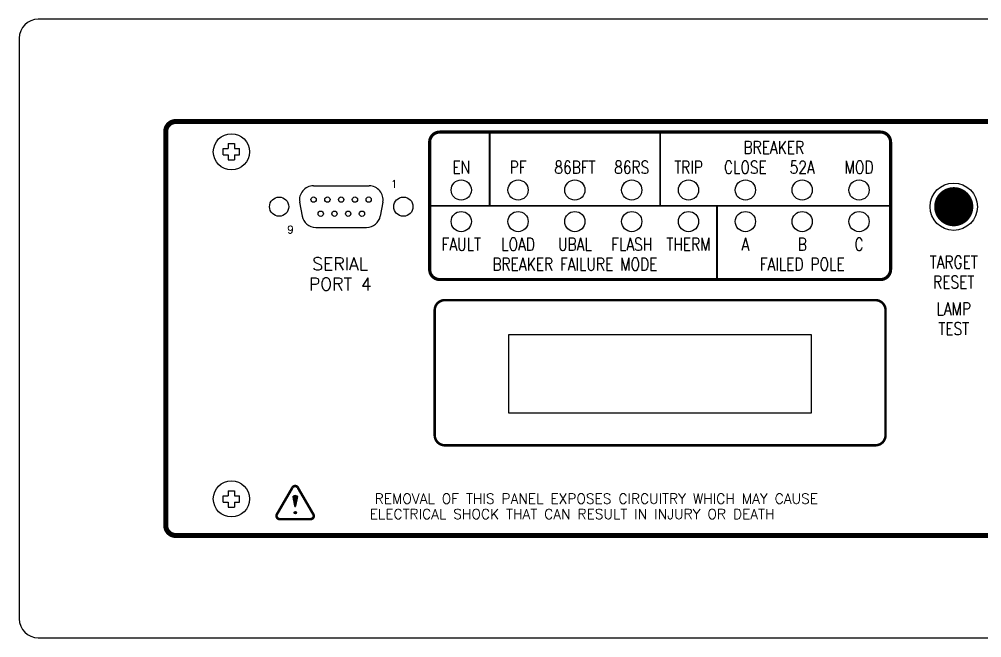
# Model space of a CAD drawing. Extents: x 1.8 to 21.6, y 5.9 to 11.2.
# Drawn here: x 1.85 to 9.47, y 6.3 to 11.2 of the extents above; entities that cross this region are included whole.
import ezdxf
from ezdxf.enums import TextEntityAlignment as Align

# ---------------------------------------------------------------- set-up
doc = ezdxf.new("R2010")
doc.units = 0
doc.header["$LTSCALE"] = 1.21
doc.header["$MEASUREMENT"] = 0
doc.layers.get('0').update_dxf_attribs({"linetype": 'CONTINUOUS'})
doc.styles.add('ROMAND', font='ROMAND', dxfattribs={"width": 0.875})
doc.styles.add('ROMANS', font='ROMANS')

msp = doc.modelspace()

# ---------------------------------------------------------------- linework, layer by layer
for p, q in [((21.5, 11.2), (2, 11.2)), ((1.85, 11.05), (1.85, 6.45)), ((2, 6.3), (21.5, 6.3))]:
    msp.add_line(p, q)
at = {"linetype": 'CONTINUOUS'}
for p, q in [((3.505, 10.2151), (3.555, 10.2151)), ((3.505, 10.2151), (3.505, 10.175)), ((3.555, 10.2151), (3.555, 10.175)), ((3.4649, 10.175), (3.505, 10.175)), ((3.4649, 10.125), (3.4649, 10.175)), ((3.555, 10.175), (3.5951, 10.175)), ((3.5951, 10.125), (3.5951, 10.175)), ((3.4649, 10.125), (3.505, 10.125)), ((3.505, 10.125), (3.505, 10.0849)), ((3.505, 10.0849), (3.555, 10.0849)), ((3.555, 10.125), (3.555, 10.0849)), ((3.555, 10.125), (3.5951, 10.125)), ((3.4649, 7.425), (3.505, 7.425)), ((3.4649, 7.375), (3.4649, 7.425)), ((3.505, 7.4651), (3.555, 7.4651)), ((3.505, 7.4651), (3.505, 7.425)), ((3.555, 7.4651), (3.555, 7.425)), ((3.555, 7.425), (3.5951, 7.425)), ((3.5951, 7.375), (3.5951, 7.425)), ((4.0184, 7.4193), (4.032, 7.3422)), ((4.0193, 7.4143), (4.0193, 7.4211)), ((4.02, 7.4107), (4.02, 7.4215)), ((4.021, 7.405), (4.021, 7.422)), ((4.022, 7.3994), (4.022, 7.4225)), ((4.023, 7.3937), (4.023, 7.423)), ((4.024, 7.388), (4.024, 7.4234)), ((4.025, 7.3824), (4.025, 7.4238)), ((4.026, 7.3767), (4.026, 7.4241)), ((4.027, 7.371), (4.027, 7.4244)), ((4.028, 7.3654), (4.028, 7.4247)), ((4.029, 7.3597), (4.029, 7.4249)), ((4.03, 7.354), (4.03, 7.4251)), ((4.031, 7.3483), (4.031, 7.4253)), ((4.032, 7.3427), (4.032, 7.4254)), ((4.033, 7.341), (4.033, 7.4255)), ((4.034, 7.3405), (4.034, 7.4256)), ((4.035, 7.3403), (4.035, 7.4256)), ((4.036, 7.3403), (4.036, 7.4256)), ((4.037, 7.3405), (4.037, 7.4256)), ((4.038, 7.341), (4.038, 7.4255)), ((4.0523, 7.4193), (4.0386, 7.3422)), ((4.0388, 7.3433), (4.0388, 7.4255)), ((4.04, 7.3498), (4.04, 7.4253)), ((4.041, 7.3554), (4.041, 7.4251)), ((4.042, 7.3611), (4.042, 7.4249)), ((4.043, 7.3667), (4.043, 7.4247)), ((4.044, 7.3724), (4.044, 7.4244)), ((4.045, 7.378), (4.045, 7.4241)), ((4.0458, 7.3828), (4.0458, 7.424)), ((4.047, 7.3893), (4.047, 7.4234)), ((4.048, 7.395), (4.048, 7.423)), ((4.049, 7.4006), (4.049, 7.4226)), ((4.05, 7.4063), (4.05, 7.4223)), ((4.0508, 7.411), (4.0508, 7.4218)), ((4.0515, 7.4148), (4.0515, 7.4214)), ((3.4649, 7.375), (3.505, 7.375)), ((3.505, 7.375), (3.505, 7.3349)), ((3.505, 7.3349), (3.555, 7.3349)), ((3.555, 7.375), (3.555, 7.3349)), ((3.555, 7.375), (3.5951, 7.375)), ((4.028, 7.287), (4.028, 7.296)), ((4.029, 7.2855), (4.029, 7.2975)), ((4.03, 7.2845), (4.03, 7.2985)), ((4.031, 7.2837), (4.031, 7.2993)), ((4.031, 7.2837), (4.031, 7.2992)), ((4.032, 7.2831), (4.032, 7.2999)), ((4.033, 7.2826), (4.033, 7.3003)), ((4.0341, 7.2823), (4.0341, 7.3007)), ((4.0351, 7.2821), (4.0351, 7.3008)), ((4.0361, 7.282), (4.0361, 7.3009)), ((4.037, 7.282), (4.037, 7.3008)), ((4.038, 7.2821), (4.038, 7.3008)), ((4.039, 7.2823), (4.039, 7.3006)), ((4.04, 7.2827), (4.04, 7.3002)), ((4.041, 7.2832), (4.041, 7.2998)), ((4.0422, 7.2839), (4.0422, 7.299)), ((4.043, 7.2847), (4.043, 7.2983)), ((4.044, 7.2858), (4.044, 7.2971)), ((4.045, 7.2873), (4.045, 7.2957))]:
    msp.add_line(p, q, dxfattribs=at)
for points, const_width in [([(3.09, 10.39), (20.41, 10.39, -0.414214), (20.49, 10.31), (20.49, 7.19, -0.414214), (20.41, 7.11), (3.09, 7.11, -0.414214), (3.01, 7.19), (3.01, 10.31, -0.414214)], 0.04), ([(9.1725, 9.715, 1), (9.3275, 9.715, 1)], 0.155), ([(5.22, 8.9748), (8.63, 8.9748, -0.414214), (8.71, 8.8948), (8.71, 7.9048, -0.414214), (8.63, 7.8248), (5.22, 7.8248, -0.414214), (5.14, 7.9048), (5.14, 8.8948, -0.414214)], 0.02)]:
    msp.add_lwpolyline(points, format="xyb", close=True, dxfattribs=dict(const_width=const_width))
at = {"linetype": 'CONTINUOUS', "const_width": 0.025}
msp.add_lwpolyline([(5.18, 10.3061), (8.67, 10.3061, -0.414214), (8.75, 10.2261), (8.75, 9.2179, -0.414214), (8.67, 9.1379), (5.18, 9.1379, -0.414214), (5.1, 9.2179), (5.1, 10.2261, -0.414214)], format="xyb", close=True, dxfattribs=at)
at = {"linetype": 'CONTINUOUS'}
for points, const_width in [([(5.575, 9.722), (5.575, 10.3061)], 0.015), ([(6.925, 9.722), (6.925, 10.3061)], 0.015), ([(5.1, 9.722), (8.75, 9.722)], 0.015), ([(7.375, 9.722), (7.375, 9.1379)], 0.015), ([(3.89, 7.2776), (4.0129, 7.4892)], 0.02), ([(4.179, 7.2776), (4.0562, 7.4892)], 0.02), ([(3.9117, 7.24), (4.1574, 7.24)], 0.02)]:
    msp.add_lwpolyline(points, dxfattribs=dict(at, const_width=const_width))
for points in [[(4.179, 9.88, 0.466308), (4.0707, 9.7509, 0.466308)], [(4.7293, 9.7509, 0.466308), (4.621, 9.88, 0.466308)], [(4.0897, 9.6409, 0.36397), (4.198, 9.55, 0.36397)], [(4.601, 9.55, 0.36397), (4.7093, 9.6409, 0.36397)]]:
    msp.add_lwpolyline(points, format="xyb")
for points in [[(4.179, 9.88), (4.621, 9.88)], [(4.07, 9.751), (4.09, 9.641)], [(4.729, 9.751), (4.709, 9.641)], [(4.198, 9.55), (4.601, 9.55)]]:
    msp.add_lwpolyline(points)
msp.add_lwpolyline([(5.7249, 8.0811), (8.1249, 8.0811), (8.1249, 8.7011), (5.7249, 8.7011)], close=True)
at = {"linetype": 'CONTINUOUS', "const_width": 0.02}
for points in [[(4.0561, 7.4898, 0.575689), (4.0128, 7.4898, 0.575689)], [(3.8904, 7.2785, 0.563069), (3.9124, 7.2399, 0.563069)], [(4.1573, 7.24, 0.578182), (4.1791, 7.2775, 0.578182)]]:
    msp.add_lwpolyline(points, format="xyb", dxfattribs=at)
for centre, radius in [((3.53, 10.15), 0.1432), ((5.35, 9.847), 0.08), ((5.8, 9.847), 0.08), ((6.25, 9.847), 0.08), ((6.7, 9.847), 0.08), ((7.15, 9.847), 0.08), ((7.6, 9.847), 0.08), ((8.05, 9.847), 0.08), ((8.5, 9.847), 0.08), ((9.25, 9.715), 0.1875), ((3.908, 9.715), 0.076), ((4.181, 9.771), 0.021), ((4.29, 9.771), 0.021), ((4.399, 9.771), 0.021), ((4.508, 9.771), 0.021), ((4.617, 9.771), 0.021), ((4.892, 9.715), 0.076), ((4.237, 9.659), 0.021), ((4.346, 9.659), 0.021), ((4.455, 9.659), 0.021), ((4.564, 9.659), 0.021), ((5.35, 9.597), 0.08), ((5.8, 9.597), 0.08), ((6.25, 9.597), 0.08), ((6.7, 9.597), 0.08), ((7.15, 9.597), 0.08), ((7.6, 9.597), 0.08), ((8.05, 9.597), 0.08), ((8.5, 9.597), 0.08), ((3.53, 7.4), 0.1432)]:
    msp.add_circle(centre, radius)
at = {"linetype": 'CONTINUOUS'}
msp.add_circle((4.0364, 7.2915), 0.00949, dxfattribs=at)
for centre, start, end in [((2, 11.05), 90, 180), ((2, 6.45), 180, 270)]:
    msp.add_arc(centre, 0.15, start, end)
for centre, radius, start, end in [((4.0207, 7.4193), 0.00229, 114.49541, 180.06965), ((4.0357, 7.3936), 0.0321, 60.12008, 119.73686), ((4.0505, 7.4199), 0.00185, 340.81126, 53.76366), ((4.034, 7.3427), 0.002, 190.0021, 236.70481), ((4.0354, 7.3447), 0.00443, 235.16113, 301.44945), ((4.0366, 7.3426), 0.002, 303.18371, 349.95683)]:
    msp.add_arc(centre, radius, start, end, dxfattribs=at)

# ---------------------------------------------------------------- texts
at = {"linetype": 'CONTINUOUS', "style": 'ROMAND', "width": 0.8}
for s, p in [('BREAKER', (7.825, 10.135)), ('EN', (5.35, 9.977)), ('PF', (5.8, 9.977)), ('86BFT', (6.25, 9.977)), ('86RS', (6.7, 9.977)), ('TRIP', (7.15, 9.977)), ('CLOSE', (7.6, 9.977)), ('52A', (8.05, 9.977)), ('MOD', (8.5, 9.977)), ('FAULT', (5.35, 9.367)), ('LOAD', (5.8, 9.367)), ('UBAL', (6.25, 9.367)), ('FLASH', (6.7, 9.367)), ('THERM', (7.15, 9.367)), ('A', (7.6, 9.367)), ('B', (8.05, 9.367)), ('C', (8.5, 9.367)), ('BREAKER FAILURE MODE', (6.25, 9.209)), ('FAILED POLE', (8.05, 9.209)), ('TARGET', (9.25, 9.2257)), ('RESET', (9.25, 9.0679)), ('LAMP', (9.25, 8.8565)), ('TEST', (9.25, 8.6986))]:
    msp.add_text(s, height=0.1, dxfattribs=at).set_placement(p, align=Align.CENTER)
at = {"linetype": 'CONTINUOUS'}
for s, height, style, p in [('1', 0.06, 'ROMANS', (4.818, 9.8652)), ('9', 0.06, 'ROMANS', (3.9978, 9.5038)), ('SERIAL', 0.1, 'ROMAND', (4.3908, 9.2129)), ('PORT 4', 0.1, 'ROMAND', (4.3921, 9.0521)), ('REMOVAL OF THIS PANEL EXPOSES CIRCUITRY WHICH MAY CAUSE ', 0.08, 'ROMAND', (6.447, 7.362)), ('ELECTRICAL SHOCK THAT CAN RESULT IN INJURY OR DEATH', 0.08, 'ROMAND', (6.2279, 7.24))]:
    msp.add_text(s, height=height, dxfattribs=dict(at, style=style)).set_placement(p, align=Align.CENTER)

doc.saveas('drawing.dxf')
